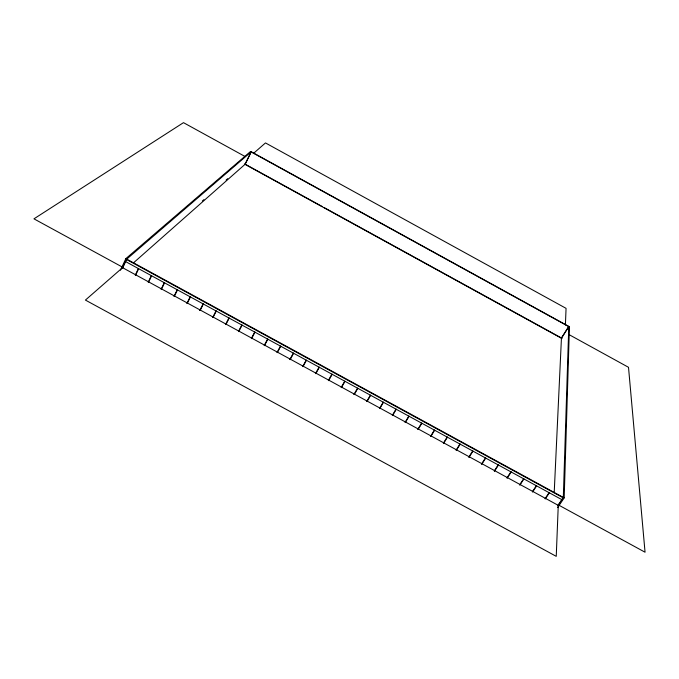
<?xml version="1.0" encoding="UTF-8"?>
<svg xmlns="http://www.w3.org/2000/svg" width="679" height="679" viewBox="0 0 679 679"><rect width="100%" height="100%" fill="white"/><g stroke="black" fill="none" stroke-linecap="round" stroke-linejoin="round"><path stroke-width="1.02" d="M557.688 507.519L564.181 497.877L569.426 326.981L250.449 151.561L125.844 258.64L120.489 270.191M557.985 505.77L563.298 497.877L568.798 326.387L251.264 151.757L126.379 259.42L122.144 268.553M565.403 324.944L566.065 308.351L265.481 142.93L253.717 153.191M554.225 492.267L561.448 337.989L568.798 326.387M122.492 268.256L126.718 259.123M135.282 275.182L138.389 268.561M135.545 275.326L138.652 268.706M148.209 282.235L151.341 275.632M148.472 282.379L151.612 275.776M161.127 289.279L164.293 282.693M161.39 289.424L164.556 282.837M174.036 296.324L177.227 289.755M174.299 296.468L177.499 289.899M245.009 164.352L251.086 151.918M133.356 262.968L245.195 164.191L251.264 151.757M186.937 303.36L190.162 296.816M187.209 303.513L190.434 296.961M199.838 310.396L203.089 303.869M200.101 310.541L203.352 304.014M212.722 317.433L216.007 310.914M212.985 317.577L216.27 311.058M225.598 324.452L228.916 317.959M225.869 324.596L229.179 318.103M238.473 331.479L241.809 324.995M238.736 331.624L242.08 325.148M251.34 338.49L254.71 332.031M251.603 338.634L254.973 332.175M264.19 345.509L267.594 339.067M264.454 345.653L267.857 339.211M277.04 352.511L280.469 346.095M277.304 352.656L280.733 346.239M289.882 359.522L293.336 353.114M290.145 359.666L293.6 353.258M302.715 366.516L306.195 360.133M302.978 366.66L306.467 360.277M315.54 373.518L319.054 367.144M315.803 373.662L319.317 367.288M328.356 380.503L331.895 374.154M328.619 380.647L332.158 374.299M341.164 387.497L344.737 381.165M341.427 387.641L345 381.309M353.963 394.474L357.561 388.167M354.226 394.618L357.825 388.312M366.753 401.459L370.386 395.161M367.016 401.603L370.649 395.305M379.544 408.427L383.202 402.155M379.807 408.571L383.465 402.299M392.318 415.404L396.001 409.14M392.581 415.548L396.273 409.284M405.091 422.363L408.8 416.125M405.355 422.508L409.064 416.269M417.848 429.332L421.591 423.102M418.111 429.468L421.854 423.246M430.605 436.283L434.373 430.079M430.868 436.427L434.645 430.223M443.353 443.243L447.155 437.055M443.616 443.379L447.419 437.2M456.093 450.185L459.921 444.024M456.356 450.33L460.184 444.159M468.824 457.137L472.677 450.983M469.087 457.273L472.94 451.128M481.547 464.071L485.434 457.943M561.44 338.244L568.79 326.633M481.81 464.215L485.697 458.087M494.261 471.014L498.174 464.894M494.524 471.15L498.437 465.039M506.967 477.94L510.914 471.846M507.23 478.084L511.177 471.99M519.673 484.874L523.636 478.788M519.927 485.01L523.899 478.933M532.361 491.791L536.359 485.731M532.625 491.936L536.622 485.875M545.05 498.717L549.073 492.674M545.305 498.853L549.336 492.818M558.002 505.295L563.315 497.401M202.325 201.026L203.912 199.626M226.124 180.071L227.711 178.67M125.844 258.64L564.181 497.877M126.379 259.42L563.298 497.877M125.42 261.483L562.042 499.744M122.118 266.94L33.95 218.842L183.483 122.653L244.627 156.263M559.055 505.295L645.05 552.214L628.508 367.305L568.51 334.323M245.195 164.191L322.169 206.492M324.027 207.511L561.448 337.989M244.372 163.995L562.068 338.592M558.265 505.303L556.245 556.347L85.418 300.084L122.559 267.67L558.265 505.354"/></g></svg>
